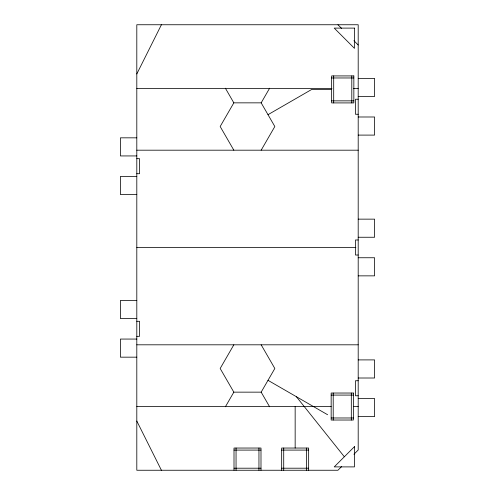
<?xml version="1.0" encoding="UTF-8"?>
<svg xmlns="http://www.w3.org/2000/svg" width="495" height="495" viewBox="0 0 495 495"><rect width="100%" height="100%" fill="white"/><g stroke="black" fill="none" stroke-linecap="round" stroke-linejoin="round"><path stroke-width="0.74" d="M136.806 73.947L161.407 24.75M261.168 150.189L274.83 126.516L261.168 102.849L233.832 102.849L220.17 126.516L233.832 150.189M261.168 102.849L269.62 88.203M233.832 344.811L220.17 368.484L233.832 392.151L261.168 392.151L274.83 368.484L261.168 344.811M225.38 406.797L233.832 392.151M341.668 466.519L337.936 470.25L136.806 470.25L136.806 24.75L358.194 24.75L358.194 449.998L353.925 454.262M267.999 114.685L311.77 89.416L331.638 89.416M331.638 77.969L353.845 77.969M358.194 78.389L374.591 78.389L374.591 96.494L358.194 96.494M136.806 88.469L331.959 88.469M353.56 88.469L358.194 88.469M358.194 99.229L355.46 99.229L355.46 114.258L358.194 114.258M331.638 100.856L353.845 100.856M358.194 116.993L374.591 116.993L374.591 135.098L358.194 135.098M136.806 137.833L120.409 137.833L120.409 155.937L136.806 155.937M136.806 150.189L358.194 150.189M136.806 158.672L139.541 158.672L139.541 173.708L136.806 173.708M136.806 176.437L120.409 176.437L120.409 194.547L136.806 194.547M358.194 219.143L374.591 219.143L374.591 237.254L358.194 237.254M358.194 239.982L355.46 239.982L355.46 255.018L358.194 255.018M136.806 247.5L355.88 247.5M358.194 257.747L374.591 257.747L374.591 275.857L358.194 275.857M136.806 300.453L120.409 300.453L120.409 318.563L136.806 318.563M136.806 321.292L139.541 321.292L139.541 336.328L136.806 336.328M136.806 339.063L120.409 339.063L120.409 357.167L136.806 357.167M136.806 344.811L358.194 344.811M358.194 359.902L374.591 359.902L374.591 378.007L358.194 378.007M358.194 380.742L355.46 380.742L355.46 395.771L358.194 395.771M331.161 395.09L353.368 395.09M358.194 398.506L374.591 398.506L374.591 416.611L358.194 416.611M136.806 406.531L331.167 406.531M353.56 406.531L358.194 406.531M331.161 417.978L353.368 417.978M234.005 450.091L260.995 450.091M281.661 450.091L308.651 450.091M234.005 468.202L260.995 468.202M281.661 468.202L308.651 468.202M267.999 380.315L327.616 414.736M337.936 24.75L341.668 28.481M353.925 40.739L358.194 45.002M296.4 396.718L344.341 456.767M225.38 88.203L233.832 102.849M261.168 392.151L269.62 406.797M136.806 421.053L161.407 470.25M351.796 75.921L351.796 102.91M351.314 393.036L351.314 420.026M333.692 75.921L333.692 102.91M333.209 393.036L333.209 420.026M308.651 470.25L308.651 448.043L281.661 448.043L281.661 470.25M306.603 448.043L306.603 470.25M295.156 406.531L295.156 448.043M283.715 448.043L283.715 470.25M260.995 470.25L260.995 448.043L234.005 448.043L234.005 470.25M258.947 448.043L258.947 470.25M236.053 448.043L236.053 470.25M354.469 446.645L334.218 466.896L354.469 466.896L354.469 446.645M354.469 28.104L334.218 28.104L354.469 48.355L354.469 28.104M353.845 75.921L331.638 75.921L331.638 102.91L353.845 102.91L353.845 75.921M353.368 393.036L331.161 393.036L331.161 420.026L353.368 420.026L353.368 393.036"/></g></svg>
